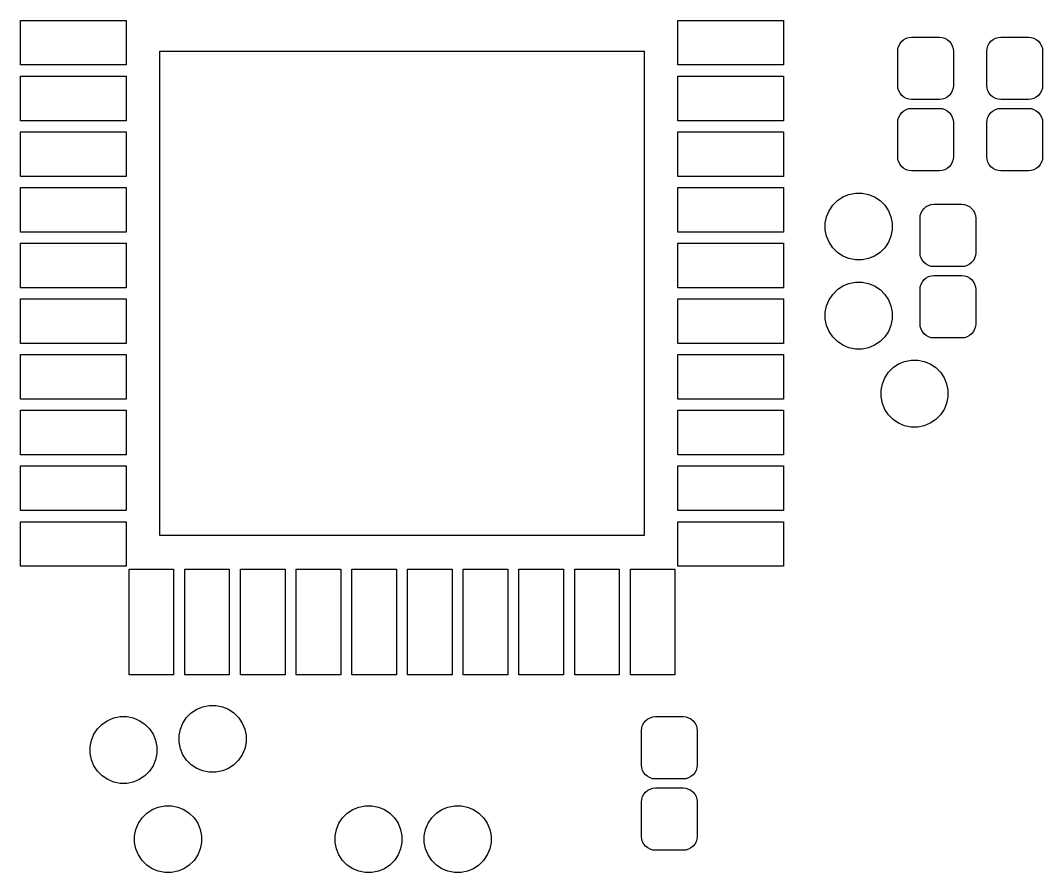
# Model space of a CAD drawing. Extents: x 168.7 to 194.2, y -134.1 to -106.2.
# Drawn here: x 185.07 to 194.25, y -118.7 to -111.05 of the extents above; entities that cross this region are included whole.
import ezdxf

# ---------------------------------------------------------------- set-up
doc = ezdxf.new("R2010")
doc.units = 0
doc.layers.add('BLACK', color=7, linetype='CONTINUOUS')

msp = doc.modelspace()

# ---------------------------------------------------------------- linework, layer by layer
at = {"layer": 'BLACK', "linetype": 'CONTINUOUS'}
for p, q in [((185.075, -111.45), (185.075, -111.05)), ((185.075, -111.05), (186.025, -111.05)), ((186.025, -111.05), (186.025, -111.45)), ((190.975, -111.45), (190.975, -111.05)), ((190.975, -111.05), (191.925, -111.05)), ((191.925, -111.05), (191.925, -111.45)), ((193.051, -111.202), (193.075, -111.2)), ((193.075, -111.2), (193.325, -111.2)), ((193.325, -111.2), (193.349, -111.202)), ((193.851, -111.202), (193.875, -111.2)), ((193.875, -111.2), (194.125, -111.2)), ((194.125, -111.2), (194.149, -111.202)), ((192.952, -111.301), (192.96, -111.277)), ((192.96, -111.277), (192.971, -111.256)), ((192.971, -111.256), (192.987, -111.237)), ((192.987, -111.237), (193.006, -111.221)), ((193.006, -111.221), (193.027, -111.21)), ((193.027, -111.21), (193.051, -111.202)), ((193.349, -111.202), (193.373, -111.21)), ((193.373, -111.21), (193.394, -111.221)), ((193.394, -111.221), (193.413, -111.237)), ((193.413, -111.237), (193.429, -111.256)), ((193.429, -111.256), (193.44, -111.277)), ((193.44, -111.277), (193.448, -111.301)), ((193.752, -111.301), (193.76, -111.277)), ((193.76, -111.277), (193.771, -111.256)), ((193.771, -111.256), (193.787, -111.237)), ((193.787, -111.237), (193.806, -111.221)), ((193.806, -111.221), (193.827, -111.21)), ((193.827, -111.21), (193.851, -111.202)), ((194.149, -111.202), (194.173, -111.21)), ((194.173, -111.21), (194.194, -111.221)), ((194.194, -111.221), (194.213, -111.237)), ((194.213, -111.237), (194.229, -111.256)), ((194.229, -111.256), (194.24, -111.277)), ((194.24, -111.277), (194.248, -111.301)), ((186.325, -115.675), (186.325, -111.325)), ((186.325, -111.325), (190.675, -111.325)), ((190.675, -111.325), (190.675, -115.675)), ((192.95, -111.325), (192.952, -111.301)), ((192.95, -111.635), (192.95, -111.325)), ((193.448, -111.301), (193.45, -111.325)), ((193.45, -111.325), (193.45, -111.635)), ((193.75, -111.325), (193.752, -111.301)), ((193.75, -111.635), (193.75, -111.325)), ((194.248, -111.301), (194.25, -111.325)), ((194.25, -111.325), (194.25, -111.635)), ((186.025, -111.45), (185.075, -111.45)), ((191.925, -111.45), (190.975, -111.45)), ((185.075, -111.95), (185.075, -111.55)), ((185.075, -111.55), (186.025, -111.55)), ((186.025, -111.55), (186.025, -111.95)), ((190.975, -111.95), (190.975, -111.55)), ((190.975, -111.55), (191.925, -111.55)), ((191.925, -111.55), (191.925, -111.95)), ((192.952, -111.659), (192.95, -111.635)), ((192.96, -111.683), (192.952, -111.659)), ((193.448, -111.659), (193.44, -111.683)), ((193.45, -111.635), (193.448, -111.659)), ((193.752, -111.659), (193.75, -111.635)), ((193.76, -111.683), (193.752, -111.659)), ((194.248, -111.659), (194.24, -111.683)), ((194.25, -111.635), (194.248, -111.659)), ((192.971, -111.704), (192.96, -111.683)), ((192.987, -111.723), (192.971, -111.704)), ((193.006, -111.739), (192.987, -111.723)), ((193.027, -111.75), (193.006, -111.739)), ((193.051, -111.758), (193.027, -111.75)), ((193.373, -111.75), (193.349, -111.758)), ((193.394, -111.739), (193.373, -111.75)), ((193.413, -111.723), (193.394, -111.739)), ((193.429, -111.704), (193.413, -111.723)), ((193.44, -111.683), (193.429, -111.704)), ((193.771, -111.704), (193.76, -111.683)), ((193.787, -111.723), (193.771, -111.704)), ((193.806, -111.739), (193.787, -111.723)), ((193.827, -111.75), (193.806, -111.739)), ((193.851, -111.758), (193.827, -111.75)), ((194.173, -111.75), (194.149, -111.758)), ((194.194, -111.739), (194.173, -111.75)), ((194.213, -111.723), (194.194, -111.739)), ((194.229, -111.704), (194.213, -111.723)), ((194.24, -111.683), (194.229, -111.704)), ((193.027, -111.85), (193.051, -111.842)), ((193.075, -111.76), (193.051, -111.758)), ((193.051, -111.842), (193.075, -111.84)), ((193.325, -111.76), (193.075, -111.76)), ((193.075, -111.84), (193.325, -111.84)), ((193.349, -111.758), (193.325, -111.76)), ((193.325, -111.84), (193.349, -111.842)), ((193.349, -111.842), (193.373, -111.85)), ((193.827, -111.85), (193.851, -111.842)), ((193.875, -111.76), (193.851, -111.758)), ((193.851, -111.842), (193.875, -111.84)), ((194.125, -111.76), (193.875, -111.76)), ((193.875, -111.84), (194.125, -111.84)), ((194.149, -111.758), (194.125, -111.76)), ((194.125, -111.84), (194.149, -111.842)), ((194.149, -111.842), (194.173, -111.85)), ((192.952, -111.941), (192.96, -111.917)), ((192.96, -111.917), (192.971, -111.896)), ((192.971, -111.896), (192.987, -111.877)), ((192.987, -111.877), (193.006, -111.861)), ((193.006, -111.861), (193.027, -111.85)), ((193.373, -111.85), (193.394, -111.861)), ((193.394, -111.861), (193.413, -111.877)), ((193.413, -111.877), (193.429, -111.896)), ((193.429, -111.896), (193.44, -111.917)), ((193.44, -111.917), (193.448, -111.941)), ((193.752, -111.941), (193.76, -111.917)), ((193.76, -111.917), (193.771, -111.896)), ((193.771, -111.896), (193.787, -111.877)), ((193.787, -111.877), (193.806, -111.861)), ((193.806, -111.861), (193.827, -111.85)), ((194.173, -111.85), (194.194, -111.861)), ((194.194, -111.861), (194.213, -111.877)), ((194.213, -111.877), (194.229, -111.896)), ((194.229, -111.896), (194.24, -111.917)), ((194.24, -111.917), (194.248, -111.941)), ((186.025, -111.95), (185.075, -111.95)), ((191.925, -111.95), (190.975, -111.95)), ((192.95, -111.965), (192.952, -111.941)), ((192.95, -112.275), (192.95, -111.965)), ((193.448, -111.941), (193.45, -111.965)), ((193.45, -111.965), (193.45, -112.275)), ((193.75, -111.965), (193.752, -111.941)), ((193.75, -112.275), (193.75, -111.965)), ((194.248, -111.941), (194.25, -111.965)), ((194.25, -111.965), (194.25, -112.275)), ((185.075, -112.45), (185.075, -112.05)), ((185.075, -112.05), (186.025, -112.05)), ((186.025, -112.05), (186.025, -112.45)), ((190.975, -112.45), (190.975, -112.05)), ((190.975, -112.05), (191.925, -112.05)), ((191.925, -112.05), (191.925, -112.45)), ((192.952, -112.299), (192.95, -112.275)), ((192.96, -112.323), (192.952, -112.299)), ((193.448, -112.299), (193.44, -112.323)), ((193.45, -112.275), (193.448, -112.299)), ((193.752, -112.299), (193.75, -112.275)), ((193.76, -112.323), (193.752, -112.299)), ((194.248, -112.299), (194.24, -112.323)), ((194.25, -112.275), (194.248, -112.299)), ((192.971, -112.344), (192.96, -112.323)), ((192.987, -112.363), (192.971, -112.344)), ((193.006, -112.379), (192.987, -112.363)), ((193.027, -112.39), (193.006, -112.379)), ((193.051, -112.398), (193.027, -112.39)), ((193.373, -112.39), (193.349, -112.398)), ((193.394, -112.379), (193.373, -112.39)), ((193.413, -112.363), (193.394, -112.379)), ((193.429, -112.344), (193.413, -112.363)), ((193.44, -112.323), (193.429, -112.344)), ((193.771, -112.344), (193.76, -112.323)), ((193.787, -112.363), (193.771, -112.344)), ((193.806, -112.379), (193.787, -112.363)), ((193.827, -112.39), (193.806, -112.379)), ((193.851, -112.398), (193.827, -112.39)), ((194.173, -112.39), (194.149, -112.398)), ((194.194, -112.379), (194.173, -112.39)), ((194.213, -112.363), (194.194, -112.379)), ((194.229, -112.344), (194.213, -112.363)), ((194.24, -112.323), (194.229, -112.344)), ((186.025, -112.45), (185.075, -112.45)), ((191.925, -112.45), (190.975, -112.45)), ((193.075, -112.4), (193.051, -112.398)), ((193.325, -112.4), (193.075, -112.4)), ((193.349, -112.398), (193.325, -112.4)), ((193.875, -112.4), (193.851, -112.398)), ((194.125, -112.4), (193.875, -112.4)), ((194.149, -112.398), (194.125, -112.4)), ((185.075, -112.95), (185.075, -112.55)), ((185.075, -112.55), (186.025, -112.55)), ((186.025, -112.55), (186.025, -112.95)), ((190.975, -112.95), (190.975, -112.55)), ((190.975, -112.55), (191.925, -112.55)), ((191.925, -112.55), (191.925, -112.95)), ((192.367, -112.709), (192.409, -112.667)), ((192.409, -112.667), (192.458, -112.634)), ((192.458, -112.634), (192.512, -112.612)), ((192.512, -112.612), (192.57, -112.6)), ((192.57, -112.6), (192.63, -112.6)), ((192.63, -112.6), (192.688, -112.612)), ((192.688, -112.612), (192.742, -112.634)), ((192.742, -112.634), (192.791, -112.667)), ((192.791, -112.667), (192.833, -112.709)), ((192.312, -112.812), (192.334, -112.758)), ((192.334, -112.758), (192.367, -112.709)), ((192.833, -112.709), (192.866, -112.758)), ((192.866, -112.758), (192.888, -112.812)), ((193.16, -112.777), (193.171, -112.756)), ((193.171, -112.756), (193.187, -112.737)), ((193.187, -112.737), (193.206, -112.721)), ((193.206, -112.721), (193.227, -112.71)), ((193.227, -112.71), (193.251, -112.702)), ((193.251, -112.702), (193.275, -112.7)), ((193.275, -112.7), (193.525, -112.7)), ((193.525, -112.7), (193.549, -112.702)), ((193.549, -112.702), (193.573, -112.71)), ((193.573, -112.71), (193.594, -112.721)), ((193.594, -112.721), (193.613, -112.737)), ((193.613, -112.737), (193.629, -112.756)), ((193.629, -112.756), (193.64, -112.777)), ((192.3, -112.87), (192.312, -112.812)), ((192.888, -112.812), (192.9, -112.87)), ((193.15, -112.825), (193.152, -112.801)), ((193.15, -113.135), (193.15, -112.825)), ((193.152, -112.801), (193.16, -112.777)), ((193.64, -112.777), (193.648, -112.801)), ((193.648, -112.801), (193.65, -112.825)), ((193.65, -112.825), (193.65, -113.135)), ((192.3, -112.93), (192.3, -112.87)), ((192.312, -112.988), (192.3, -112.93)), ((192.9, -112.93), (192.888, -112.988)), ((192.9, -112.87), (192.9, -112.93)), ((186.025, -112.95), (185.075, -112.95)), ((191.925, -112.95), (190.975, -112.95)), ((192.334, -113.042), (192.312, -112.988)), ((192.888, -112.988), (192.866, -113.042)), ((185.075, -113.45), (185.075, -113.05)), ((185.075, -113.05), (186.025, -113.05)), ((186.025, -113.05), (186.025, -113.45)), ((190.975, -113.45), (190.975, -113.05)), ((190.975, -113.05), (191.925, -113.05)), ((191.925, -113.05), (191.925, -113.45)), ((192.367, -113.091), (192.334, -113.042)), ((192.409, -113.133), (192.367, -113.091)), ((192.833, -113.091), (192.791, -113.133)), ((192.866, -113.042), (192.833, -113.091)), ((192.458, -113.166), (192.409, -113.133)), ((192.512, -113.188), (192.458, -113.166)), ((192.57, -113.2), (192.512, -113.188)), ((192.63, -113.2), (192.57, -113.2)), ((192.688, -113.188), (192.63, -113.2)), ((192.742, -113.166), (192.688, -113.188)), ((192.791, -113.133), (192.742, -113.166)), ((193.152, -113.159), (193.15, -113.135)), ((193.16, -113.183), (193.152, -113.159)), ((193.171, -113.204), (193.16, -113.183)), ((193.187, -113.223), (193.171, -113.204)), ((193.629, -113.204), (193.613, -113.223)), ((193.64, -113.183), (193.629, -113.204)), ((193.648, -113.159), (193.64, -113.183)), ((193.65, -113.135), (193.648, -113.159)), ((193.206, -113.239), (193.187, -113.223)), ((193.227, -113.25), (193.206, -113.239)), ((193.251, -113.258), (193.227, -113.25)), ((193.275, -113.26), (193.251, -113.258)), ((193.525, -113.26), (193.275, -113.26)), ((193.549, -113.258), (193.525, -113.26)), ((193.573, -113.25), (193.549, -113.258)), ((193.594, -113.239), (193.573, -113.25)), ((193.613, -113.223), (193.594, -113.239)), ((192.512, -113.412), (192.57, -113.4)), ((192.57, -113.4), (192.63, -113.4)), ((192.63, -113.4), (192.688, -113.412)), ((193.16, -113.417), (193.171, -113.396)), ((193.171, -113.396), (193.187, -113.377)), ((193.187, -113.377), (193.206, -113.361)), ((193.206, -113.361), (193.227, -113.35)), ((193.227, -113.35), (193.251, -113.342)), ((193.251, -113.342), (193.275, -113.34)), ((193.275, -113.34), (193.525, -113.34)), ((193.525, -113.34), (193.549, -113.342)), ((193.549, -113.342), (193.573, -113.35)), ((193.573, -113.35), (193.594, -113.361)), ((193.594, -113.361), (193.613, -113.377)), ((193.613, -113.377), (193.629, -113.396)), ((193.629, -113.396), (193.64, -113.417)), ((186.025, -113.45), (185.075, -113.45)), ((191.925, -113.45), (190.975, -113.45)), ((192.367, -113.509), (192.409, -113.467)), ((192.409, -113.467), (192.458, -113.434)), ((192.458, -113.434), (192.512, -113.412)), ((192.688, -113.412), (192.742, -113.434)), ((192.742, -113.434), (192.791, -113.467)), ((192.791, -113.467), (192.833, -113.509)), ((193.15, -113.465), (193.152, -113.441)), ((193.15, -113.775), (193.15, -113.465)), ((193.152, -113.441), (193.16, -113.417)), ((193.64, -113.417), (193.648, -113.441)), ((193.648, -113.441), (193.65, -113.465)), ((193.65, -113.465), (193.65, -113.775)), ((185.075, -113.95), (185.075, -113.55)), ((185.075, -113.55), (186.025, -113.55)), ((186.025, -113.55), (186.025, -113.95)), ((190.975, -113.95), (190.975, -113.55)), ((190.975, -113.55), (191.925, -113.55)), ((191.925, -113.55), (191.925, -113.95)), ((192.312, -113.612), (192.334, -113.558)), ((192.334, -113.558), (192.367, -113.509)), ((192.833, -113.509), (192.866, -113.558)), ((192.866, -113.558), (192.888, -113.612)), ((192.3, -113.67), (192.312, -113.612)), ((192.3, -113.73), (192.3, -113.67)), ((192.888, -113.612), (192.9, -113.67)), ((192.9, -113.67), (192.9, -113.73)), ((192.312, -113.788), (192.3, -113.73)), ((192.9, -113.73), (192.888, -113.788)), ((192.334, -113.842), (192.312, -113.788)), ((192.367, -113.891), (192.334, -113.842)), ((192.866, -113.842), (192.833, -113.891)), ((192.888, -113.788), (192.866, -113.842)), ((193.152, -113.799), (193.15, -113.775)), ((193.16, -113.823), (193.152, -113.799)), ((193.171, -113.844), (193.16, -113.823)), ((193.187, -113.863), (193.171, -113.844)), ((193.629, -113.844), (193.613, -113.863)), ((193.64, -113.823), (193.629, -113.844)), ((193.648, -113.799), (193.64, -113.823)), ((193.65, -113.775), (193.648, -113.799)), ((186.025, -113.95), (185.075, -113.95)), ((191.925, -113.95), (190.975, -113.95)), ((192.409, -113.933), (192.367, -113.891)), ((192.458, -113.966), (192.409, -113.933)), ((192.791, -113.933), (192.742, -113.966)), ((192.833, -113.891), (192.791, -113.933)), ((193.206, -113.879), (193.187, -113.863)), ((193.227, -113.89), (193.206, -113.879)), ((193.251, -113.898), (193.227, -113.89)), ((193.275, -113.9), (193.251, -113.898)), ((193.525, -113.9), (193.275, -113.9)), ((193.549, -113.898), (193.525, -113.9)), ((193.573, -113.89), (193.549, -113.898)), ((193.594, -113.879), (193.573, -113.89)), ((193.613, -113.863), (193.594, -113.879)), ((192.512, -113.988), (192.458, -113.966)), ((192.57, -114), (192.512, -113.988)), ((192.63, -114), (192.57, -114)), ((192.688, -113.988), (192.63, -114)), ((192.742, -113.966), (192.688, -113.988)), ((185.075, -114.45), (185.075, -114.05)), ((185.075, -114.05), (186.025, -114.05)), ((186.025, -114.05), (186.025, -114.45)), ((190.975, -114.45), (190.975, -114.05)), ((190.975, -114.05), (191.925, -114.05)), ((191.925, -114.05), (191.925, -114.45)), ((192.909, -114.167), (192.958, -114.134)), ((192.958, -114.134), (193.012, -114.112)), ((193.012, -114.112), (193.07, -114.1)), ((193.07, -114.1), (193.13, -114.1)), ((193.13, -114.1), (193.188, -114.112)), ((193.188, -114.112), (193.242, -114.134)), ((193.242, -114.134), (193.291, -114.167)), ((192.834, -114.258), (192.867, -114.209)), ((192.867, -114.209), (192.909, -114.167)), ((193.291, -114.167), (193.333, -114.209)), ((193.333, -114.209), (193.366, -114.258)), ((192.8, -114.37), (192.812, -114.312)), ((192.812, -114.312), (192.834, -114.258)), ((193.366, -114.258), (193.388, -114.312)), ((193.388, -114.312), (193.4, -114.37)), ((192.8, -114.43), (192.8, -114.37)), ((193.4, -114.37), (193.4, -114.43)), ((186.025, -114.45), (185.075, -114.45)), ((191.925, -114.45), (190.975, -114.45)), ((192.812, -114.488), (192.8, -114.43)), ((192.834, -114.542), (192.812, -114.488)), ((193.388, -114.488), (193.366, -114.542)), ((193.4, -114.43), (193.388, -114.488)), ((185.075, -114.95), (185.075, -114.55)), ((185.075, -114.55), (186.025, -114.55)), ((186.025, -114.55), (186.025, -114.95)), ((190.975, -114.95), (190.975, -114.55)), ((190.975, -114.55), (191.925, -114.55)), ((191.925, -114.55), (191.925, -114.95)), ((192.867, -114.591), (192.834, -114.542)), ((192.909, -114.633), (192.867, -114.591)), ((193.333, -114.591), (193.291, -114.633)), ((193.366, -114.542), (193.333, -114.591)), ((192.958, -114.666), (192.909, -114.633)), ((193.012, -114.688), (192.958, -114.666)), ((193.242, -114.666), (193.188, -114.688)), ((193.291, -114.633), (193.242, -114.666)), ((193.07, -114.7), (193.012, -114.688)), ((193.13, -114.7), (193.07, -114.7)), ((193.188, -114.688), (193.13, -114.7)), ((186.025, -114.95), (185.075, -114.95)), ((191.925, -114.95), (190.975, -114.95)), ((185.075, -115.45), (185.075, -115.05)), ((185.075, -115.05), (186.025, -115.05)), ((186.025, -115.05), (186.025, -115.45)), ((190.975, -115.45), (190.975, -115.05)), ((190.975, -115.05), (191.925, -115.05)), ((191.925, -115.05), (191.925, -115.45)), ((186.025, -115.45), (185.075, -115.45)), ((191.925, -115.45), (190.975, -115.45)), ((185.075, -115.95), (185.075, -115.55)), ((185.075, -115.55), (186.025, -115.55)), ((186.025, -115.55), (186.025, -115.95)), ((190.975, -115.95), (190.975, -115.55)), ((190.975, -115.55), (191.925, -115.55)), ((191.925, -115.55), (191.925, -115.95)), ((190.675, -115.675), (186.325, -115.675)), ((186.025, -115.95), (185.075, -115.95)), ((191.925, -115.95), (190.975, -115.95)), ((186.05, -116.925), (186.05, -115.975)), ((186.05, -115.975), (186.45, -115.975)), ((186.45, -115.975), (186.45, -116.925)), ((186.55, -116.925), (186.55, -115.975)), ((186.55, -115.975), (186.95, -115.975)), ((186.95, -115.975), (186.95, -116.925)), ((187.05, -116.925), (187.05, -115.975)), ((187.05, -115.975), (187.45, -115.975)), ((187.45, -115.975), (187.45, -116.925)), ((187.55, -116.925), (187.55, -115.975)), ((187.55, -115.975), (187.95, -115.975)), ((187.95, -115.975), (187.95, -116.925)), ((188.05, -116.925), (188.05, -115.975)), ((188.05, -115.975), (188.45, -115.975)), ((188.45, -115.975), (188.45, -116.925)), ((188.55, -116.925), (188.55, -115.975)), ((188.55, -115.975), (188.95, -115.975)), ((188.95, -115.975), (188.95, -116.925)), ((189.05, -116.925), (189.05, -115.975)), ((189.05, -115.975), (189.45, -115.975)), ((189.45, -115.975), (189.45, -116.925)), ((189.55, -116.925), (189.55, -115.975)), ((189.55, -115.975), (189.95, -115.975)), ((189.95, -115.975), (189.95, -116.925)), ((190.05, -116.925), (190.05, -115.975)), ((190.05, -115.975), (190.45, -115.975)), ((190.45, -115.975), (190.45, -116.925)), ((190.55, -116.925), (190.55, -115.975)), ((190.55, -115.975), (190.95, -115.975)), ((190.95, -115.975), (190.95, -116.925)), ((186.45, -116.925), (186.05, -116.925)), ((186.95, -116.925), (186.55, -116.925)), ((187.45, -116.925), (187.05, -116.925)), ((187.95, -116.925), (187.55, -116.925)), ((188.45, -116.925), (188.05, -116.925)), ((188.95, -116.925), (188.55, -116.925)), ((189.45, -116.925), (189.05, -116.925)), ((189.95, -116.925), (189.55, -116.925)), ((190.45, -116.925), (190.05, -116.925)), ((190.95, -116.925), (190.55, -116.925)), ((186.609, -117.267), (186.658, -117.234)), ((186.658, -117.234), (186.712, -117.212)), ((186.712, -117.212), (186.77, -117.2)), ((186.77, -117.2), (186.83, -117.2)), ((186.83, -117.2), (186.888, -117.212)), ((186.888, -117.212), (186.942, -117.234)), ((186.942, -117.234), (186.991, -117.267)), ((185.809, -117.367), (185.858, -117.334)), ((185.858, -117.334), (185.912, -117.312)), ((185.912, -117.312), (185.97, -117.3)), ((185.97, -117.3), (186.03, -117.3)), ((186.03, -117.3), (186.088, -117.312)), ((186.088, -117.312), (186.142, -117.334)), ((186.142, -117.334), (186.191, -117.367)), ((186.534, -117.358), (186.567, -117.309)), ((186.567, -117.309), (186.609, -117.267)), ((186.991, -117.267), (187.033, -117.309)), ((187.033, -117.309), (187.066, -117.358)), ((190.671, -117.356), (190.687, -117.337)), ((190.687, -117.337), (190.706, -117.321)), ((190.706, -117.321), (190.727, -117.31)), ((190.727, -117.31), (190.751, -117.302)), ((190.751, -117.302), (190.775, -117.3)), ((190.775, -117.3), (191.025, -117.3)), ((191.025, -117.3), (191.049, -117.302)), ((191.049, -117.302), (191.073, -117.31)), ((191.073, -117.31), (191.094, -117.321)), ((191.094, -117.321), (191.113, -117.337)), ((191.113, -117.337), (191.129, -117.356)), ((185.734, -117.458), (185.767, -117.409)), ((185.767, -117.409), (185.809, -117.367)), ((186.191, -117.367), (186.233, -117.409)), ((186.233, -117.409), (186.266, -117.458)), ((186.5, -117.47), (186.512, -117.412)), ((186.512, -117.412), (186.534, -117.358)), ((187.066, -117.358), (187.088, -117.412)), ((187.088, -117.412), (187.1, -117.47)), ((190.65, -117.425), (190.652, -117.401)), ((190.65, -117.735), (190.65, -117.425)), ((190.652, -117.401), (190.66, -117.377)), ((190.66, -117.377), (190.671, -117.356)), ((191.129, -117.356), (191.14, -117.377)), ((191.14, -117.377), (191.148, -117.401)), ((191.148, -117.401), (191.15, -117.425)), ((191.15, -117.425), (191.15, -117.735)), ((185.7, -117.57), (185.712, -117.512)), ((185.712, -117.512), (185.734, -117.458)), ((186.266, -117.458), (186.288, -117.512)), ((186.288, -117.512), (186.3, -117.57)), ((186.5, -117.53), (186.5, -117.47)), ((186.512, -117.588), (186.5, -117.53)), ((187.1, -117.53), (187.088, -117.588)), ((187.1, -117.47), (187.1, -117.53)), ((185.7, -117.63), (185.7, -117.57)), ((186.3, -117.57), (186.3, -117.63)), ((186.534, -117.642), (186.512, -117.588)), ((187.088, -117.588), (187.066, -117.642)), ((185.712, -117.688), (185.7, -117.63)), ((185.734, -117.742), (185.712, -117.688)), ((186.288, -117.688), (186.266, -117.742)), ((186.3, -117.63), (186.288, -117.688)), ((186.567, -117.691), (186.534, -117.642)), ((186.609, -117.733), (186.567, -117.691)), ((187.033, -117.691), (186.991, -117.733)), ((187.066, -117.642), (187.033, -117.691)), ((185.767, -117.791), (185.734, -117.742)), ((185.809, -117.833), (185.767, -117.791)), ((186.233, -117.791), (186.191, -117.833)), ((186.266, -117.742), (186.233, -117.791)), ((186.658, -117.766), (186.609, -117.733)), ((186.712, -117.788), (186.658, -117.766)), ((186.77, -117.8), (186.712, -117.788)), ((186.83, -117.8), (186.77, -117.8)), ((186.888, -117.788), (186.83, -117.8)), ((186.942, -117.766), (186.888, -117.788)), ((186.991, -117.733), (186.942, -117.766)), ((190.652, -117.759), (190.65, -117.735)), ((190.66, -117.783), (190.652, -117.759)), ((190.671, -117.804), (190.66, -117.783)), ((190.687, -117.823), (190.671, -117.804)), ((191.129, -117.804), (191.113, -117.823)), ((191.14, -117.783), (191.129, -117.804)), ((191.148, -117.759), (191.14, -117.783)), ((191.15, -117.735), (191.148, -117.759)), ((185.858, -117.866), (185.809, -117.833)), ((185.912, -117.888), (185.858, -117.866)), ((185.97, -117.9), (185.912, -117.888)), ((186.088, -117.888), (186.03, -117.9)), ((186.142, -117.866), (186.088, -117.888)), ((186.191, -117.833), (186.142, -117.866)), ((190.706, -117.839), (190.687, -117.823)), ((190.727, -117.85), (190.706, -117.839)), ((190.751, -117.858), (190.727, -117.85)), ((190.775, -117.86), (190.751, -117.858)), ((191.025, -117.86), (190.775, -117.86)), ((191.049, -117.858), (191.025, -117.86)), ((191.073, -117.85), (191.049, -117.858)), ((191.094, -117.839), (191.073, -117.85)), ((191.113, -117.823), (191.094, -117.839)), ((186.03, -117.9), (185.97, -117.9)), ((190.671, -117.996), (190.687, -117.977)), ((190.687, -117.977), (190.706, -117.961)), ((190.706, -117.961), (190.727, -117.95)), ((190.727, -117.95), (190.751, -117.942)), ((190.751, -117.942), (190.775, -117.94)), ((190.775, -117.94), (191.025, -117.94)), ((191.025, -117.94), (191.049, -117.942)), ((191.049, -117.942), (191.073, -117.95)), ((191.073, -117.95), (191.094, -117.961)), ((191.094, -117.961), (191.113, -117.977)), ((191.113, -117.977), (191.129, -117.996)), ((190.65, -118.065), (190.652, -118.041)), ((190.65, -118.375), (190.65, -118.065)), ((190.652, -118.041), (190.66, -118.017)), ((190.66, -118.017), (190.671, -117.996)), ((191.129, -117.996), (191.14, -118.017)), ((191.14, -118.017), (191.148, -118.041)), ((191.148, -118.041), (191.15, -118.065)), ((191.15, -118.065), (191.15, -118.375)), ((186.167, -118.209), (186.209, -118.167)), ((186.209, -118.167), (186.258, -118.134)), ((186.258, -118.134), (186.312, -118.112)), ((186.312, -118.112), (186.37, -118.1)), ((186.37, -118.1), (186.43, -118.1)), ((186.43, -118.1), (186.488, -118.112)), ((186.488, -118.112), (186.542, -118.134)), ((186.542, -118.134), (186.591, -118.167)), ((186.591, -118.167), (186.633, -118.209)), ((187.967, -118.209), (188.009, -118.167)), ((188.009, -118.167), (188.058, -118.134)), ((188.058, -118.134), (188.112, -118.112)), ((188.112, -118.112), (188.17, -118.1)), ((188.17, -118.1), (188.23, -118.1)), ((188.23, -118.1), (188.288, -118.112)), ((188.288, -118.112), (188.342, -118.134)), ((188.342, -118.134), (188.391, -118.167)), ((188.391, -118.167), (188.433, -118.209)), ((188.767, -118.209), (188.809, -118.167)), ((188.809, -118.167), (188.858, -118.134)), ((188.858, -118.134), (188.912, -118.112)), ((188.912, -118.112), (188.97, -118.1)), ((188.97, -118.1), (189.03, -118.1)), ((189.03, -118.1), (189.088, -118.112)), ((189.088, -118.112), (189.142, -118.134)), ((189.142, -118.134), (189.191, -118.167)), ((189.191, -118.167), (189.233, -118.209)), ((186.112, -118.312), (186.134, -118.258)), ((186.134, -118.258), (186.167, -118.209)), ((186.633, -118.209), (186.666, -118.258)), ((186.666, -118.258), (186.688, -118.312)), ((187.912, -118.312), (187.934, -118.258)), ((187.934, -118.258), (187.967, -118.209)), ((188.433, -118.209), (188.466, -118.258)), ((188.466, -118.258), (188.488, -118.312)), ((188.712, -118.312), (188.734, -118.258)), ((188.734, -118.258), (188.767, -118.209)), ((189.233, -118.209), (189.266, -118.258)), ((189.266, -118.258), (189.288, -118.312)), ((186.1, -118.37), (186.112, -118.312)), ((186.688, -118.312), (186.7, -118.37)), ((187.9, -118.37), (187.912, -118.312)), ((188.488, -118.312), (188.5, -118.37)), ((188.7, -118.37), (188.712, -118.312)), ((189.288, -118.312), (189.3, -118.37)), ((186.1, -118.43), (186.1, -118.37)), ((186.112, -118.488), (186.1, -118.43)), ((186.7, -118.43), (186.688, -118.488)), ((186.7, -118.37), (186.7, -118.43)), ((187.9, -118.43), (187.9, -118.37)), ((187.912, -118.488), (187.9, -118.43)), ((188.5, -118.43), (188.488, -118.488)), ((188.5, -118.37), (188.5, -118.43)), ((188.7, -118.43), (188.7, -118.37)), ((188.712, -118.488), (188.7, -118.43)), ((189.3, -118.43), (189.288, -118.488)), ((189.3, -118.37), (189.3, -118.43)), ((190.652, -118.399), (190.65, -118.375)), ((190.66, -118.423), (190.652, -118.399)), ((190.671, -118.444), (190.66, -118.423)), ((190.687, -118.463), (190.671, -118.444)), ((191.129, -118.444), (191.113, -118.463)), ((191.14, -118.423), (191.129, -118.444)), ((191.148, -118.399), (191.14, -118.423)), ((191.15, -118.375), (191.148, -118.399)), ((186.134, -118.542), (186.112, -118.488)), ((186.688, -118.488), (186.666, -118.542)), ((187.934, -118.542), (187.912, -118.488)), ((188.488, -118.488), (188.466, -118.542)), ((188.734, -118.542), (188.712, -118.488)), ((189.288, -118.488), (189.266, -118.542)), ((190.706, -118.479), (190.687, -118.463)), ((190.727, -118.49), (190.706, -118.479)), ((190.751, -118.498), (190.727, -118.49)), ((190.775, -118.5), (190.751, -118.498)), ((191.025, -118.5), (190.775, -118.5)), ((191.049, -118.498), (191.025, -118.5)), ((191.073, -118.49), (191.049, -118.498)), ((191.094, -118.479), (191.073, -118.49)), ((191.113, -118.463), (191.094, -118.479)), ((186.167, -118.591), (186.134, -118.542)), ((186.209, -118.633), (186.167, -118.591)), ((186.633, -118.591), (186.591, -118.633)), ((186.666, -118.542), (186.633, -118.591)), ((187.967, -118.591), (187.934, -118.542)), ((188.009, -118.633), (187.967, -118.591)), ((188.433, -118.591), (188.391, -118.633)), ((188.466, -118.542), (188.433, -118.591)), ((188.767, -118.591), (188.734, -118.542)), ((188.809, -118.633), (188.767, -118.591)), ((189.233, -118.591), (189.191, -118.633)), ((189.266, -118.542), (189.233, -118.591)), ((186.258, -118.666), (186.209, -118.633)), ((186.312, -118.688), (186.258, -118.666)), ((186.37, -118.7), (186.312, -118.688)), ((186.43, -118.7), (186.37, -118.7)), ((186.488, -118.688), (186.43, -118.7)), ((186.542, -118.666), (186.488, -118.688)), ((186.591, -118.633), (186.542, -118.666)), ((188.058, -118.666), (188.009, -118.633)), ((188.112, -118.688), (188.058, -118.666)), ((188.17, -118.7), (188.112, -118.688)), ((188.23, -118.7), (188.17, -118.7)), ((188.288, -118.688), (188.23, -118.7)), ((188.342, -118.666), (188.288, -118.688)), ((188.391, -118.633), (188.342, -118.666)), ((188.858, -118.666), (188.809, -118.633)), ((188.912, -118.688), (188.858, -118.666)), ((188.97, -118.7), (188.912, -118.688)), ((189.03, -118.7), (188.97, -118.7)), ((189.088, -118.688), (189.03, -118.7)), ((189.142, -118.666), (189.088, -118.688)), ((189.191, -118.633), (189.142, -118.666))]:
    msp.add_line(p, q, dxfattribs=at)

doc.saveas('drawing.dxf')
